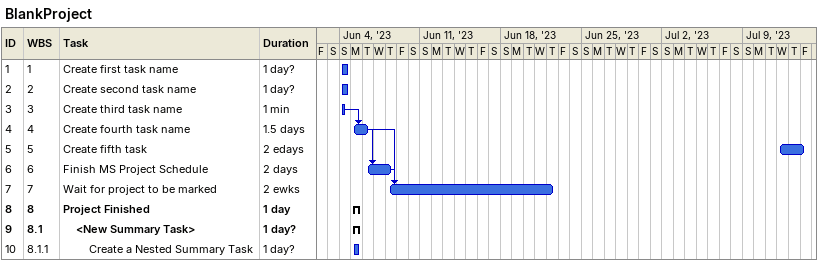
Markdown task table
BlankProject

| ID | WBS | Task | Duration | Start | Finish | Predecessors |
|---|---|---|---|---|---|---|
| 1 | 1 | Create first task name | 1d? | 2023-06-04 | 2023-06-04 |  |
| 2 | 2 | Create second task name | 1d? | 2023-06-04 | 2023-06-04 |  |
| 3 | 3 | Create third task name | 1min | 2023-06-04 | 2023-06-04 |  |
| 4 | 4 | Create fourth task name | 1.5d | 2023-06-05 | 2023-06-06 | 3 |
| 5 | 5 | Create fifth task | 2ed | 2023-07-12 | 2023-07-14 |  |
| 6 | 6 | Finish MS Project Schedule | 2d | 2023-06-06 | 2023-06-08 | 4 |
| 7 | 7 | Wait for project to be marked | 2ew | 2023-06-08 | 2023-06-22 | 6, 4 |
| 8 | 8 | **Project Finished** | 1d | 2023-06-05 | 2023-06-05 |  |
| 9 | 8.1 | **<New Summary Task>** | 1d? | 2023-06-05 | 2023-06-05 |  |
| 10 | 8.1.1 | Create a Nested Summary Task | 1d? | 2023-06-05 | 2023-06-05 |  |
